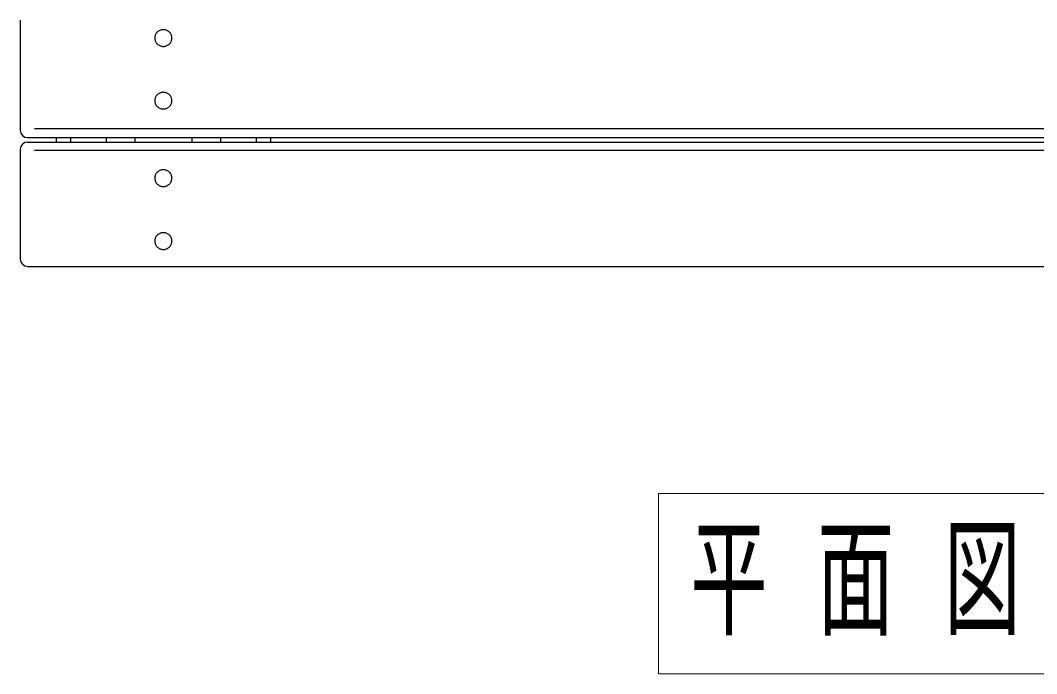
# Model space of a CAD drawing. Units: millimetres on the paper, scale 1:20. Extents: x -365 to 10, y -38 to 257.
# Drawn here: x -299.6 to -264.07, y 164.75 to 187.59 of the extents above; entities that cross this region are included whole.
import ezdxf

# ---------------------------------------------------------------- set-up
doc = ezdxf.new("R2010")
doc.units = ezdxf.units.MM
doc.layers.add('LY_1', color=4, linetype='Continuous', lineweight=25)
doc.styles.add('ＭＳ ゴシック', font='')
doc.styles.get('ＭＳ ゴシック').set_extended_font_data('MS Gothic')

msp = doc.modelspace()

# ---------------------------------------------------------------- linework, layer by layer
at = {"layer": 'LY_1'}
for p, q in [((-299.596, 187.585), (-299.596, 183.736)), ((-299.346, 183.486), (-209.846, 183.486)), ((-299.346, 183.331), (-209.846, 183.331)), ((-298.346, 183.486), (-298.346, 183.331)), ((-297.846, 183.486), (-297.846, 183.331)), ((-296.596, 183.486), (-296.596, 183.331)), ((-295.596, 183.486), (-295.596, 183.331)), ((-293.596, 183.486), (-293.596, 183.331)), ((-292.596, 183.486), (-292.596, 183.331)), ((-291.346, 183.486), (-291.346, 183.331)), ((-290.846, 183.486), (-290.846, 183.331)), ((-299.596, 183.081), (-299.596, 179.233)), ((-299.346, 178.983), (-209.846, 178.983))]:
    msp.add_line(p, q, dxfattribs=at)
at = {"layer": 'LY_1', "color": 7}
for p, q in [((-299.096, 183.805), (-210.096, 183.805)), ((-299.096, 183.047), (-210.096, 183.047))]:
    msp.add_line(p, q, dxfattribs=at)
at = {"layer": 'LY_1', "color": 7, "lineweight": 13}
for p, q in [((-230.782, 171.047), (-277.282, 171.047)), ((-277.282, 171.047), (-277.282, 164.747)), ((-277.282, 164.747), (-230.782, 164.747))]:
    msp.add_line(p, q, dxfattribs=at)
at = {"layer": 'LY_1'}
for points in [[(-294.296, 186.966), (-294.297, 186.991), (-294.3, 187.016), (-294.306, 187.041), (-294.314, 187.065), (-294.324, 187.089), (-294.336, 187.111), (-294.35, 187.133), (-294.366, 187.153), (-294.384, 187.172), (-294.403, 187.189), (-294.424, 187.205), (-294.446, 187.218), (-294.469, 187.23), (-294.493, 187.24), (-294.518, 187.247), (-294.544, 187.253), (-294.57, 187.256), (-294.596, 187.257), (-294.622, 187.256), (-294.648, 187.253), (-294.674, 187.247), (-294.699, 187.24), (-294.723, 187.23), (-294.746, 187.218), (-294.768, 187.205), (-294.789, 187.189), (-294.808, 187.172), (-294.826, 187.153), (-294.842, 187.133), (-294.856, 187.111), (-294.868, 187.089), (-294.878, 187.065), (-294.886, 187.041), (-294.891, 187.016), (-294.895, 186.991), (-294.896, 186.966), (-294.895, 186.94), (-294.891, 186.915), (-294.886, 186.89), (-294.878, 186.866), (-294.868, 186.842), (-294.856, 186.82), (-294.842, 186.798), (-294.826, 186.778), (-294.808, 186.759), (-294.789, 186.742), (-294.768, 186.727), (-294.746, 186.713), (-294.723, 186.701), (-294.699, 186.691), (-294.674, 186.684), (-294.648, 186.678), (-294.622, 186.675), (-294.596, 186.674), (-294.57, 186.675), (-294.544, 186.678), (-294.518, 186.684), (-294.493, 186.691), (-294.469, 186.701), (-294.446, 186.713), (-294.424, 186.727), (-294.403, 186.742), (-294.384, 186.759), (-294.366, 186.778), (-294.35, 186.798), (-294.336, 186.82), (-294.324, 186.842), (-294.314, 186.866), (-294.306, 186.89), (-294.3, 186.915), (-294.297, 186.94)], [(-294.296, 184.777), (-294.297, 184.803), (-294.3, 184.828), (-294.306, 184.853), (-294.314, 184.877), (-294.324, 184.901), (-294.336, 184.923), (-294.35, 184.945), (-294.366, 184.965), (-294.384, 184.984), (-294.403, 185.001), (-294.424, 185.016), (-294.446, 185.03), (-294.469, 185.042), (-294.493, 185.052), (-294.518, 185.059), (-294.544, 185.065), (-294.57, 185.068), (-294.596, 185.069), (-294.622, 185.068), (-294.648, 185.065), (-294.674, 185.059), (-294.699, 185.052), (-294.723, 185.042), (-294.746, 185.03), (-294.768, 185.016), (-294.789, 185.001), (-294.808, 184.984), (-294.826, 184.965), (-294.842, 184.945), (-294.856, 184.923), (-294.868, 184.901), (-294.878, 184.877), (-294.886, 184.853), (-294.891, 184.828), (-294.895, 184.803), (-294.896, 184.777), (-294.895, 184.752), (-294.891, 184.727), (-294.886, 184.702), (-294.878, 184.678), (-294.868, 184.654), (-294.856, 184.632), (-294.842, 184.61), (-294.826, 184.59), (-294.808, 184.571), (-294.789, 184.554), (-294.768, 184.538), (-294.746, 184.525), (-294.723, 184.513), (-294.699, 184.503), (-294.674, 184.496), (-294.648, 184.49), (-294.622, 184.487), (-294.596, 184.486), (-294.57, 184.487), (-294.544, 184.49), (-294.518, 184.496), (-294.493, 184.503), (-294.469, 184.513), (-294.446, 184.525), (-294.424, 184.538), (-294.403, 184.554), (-294.384, 184.571), (-294.366, 184.59), (-294.35, 184.61), (-294.336, 184.632), (-294.324, 184.654), (-294.314, 184.678), (-294.306, 184.702), (-294.3, 184.727), (-294.297, 184.752)], [(-294.296, 182.069), (-294.297, 182.095), (-294.3, 182.12), (-294.306, 182.145), (-294.314, 182.169), (-294.324, 182.193), (-294.336, 182.216), (-294.35, 182.237), (-294.366, 182.258), (-294.384, 182.276), (-294.403, 182.294), (-294.424, 182.309), (-294.446, 182.323), (-294.469, 182.335), (-294.493, 182.345), (-294.518, 182.352), (-294.544, 182.358), (-294.57, 182.361), (-294.596, 182.362), (-294.622, 182.361), (-294.648, 182.358), (-294.674, 182.352), (-294.699, 182.345), (-294.723, 182.335), (-294.746, 182.323), (-294.768, 182.309), (-294.789, 182.294), (-294.808, 182.276), (-294.826, 182.258), (-294.842, 182.237), (-294.856, 182.216), (-294.868, 182.193), (-294.878, 182.169), (-294.886, 182.145), (-294.891, 182.12), (-294.895, 182.095), (-294.896, 182.069), (-294.895, 182.043), (-294.891, 182.018), (-294.886, 181.993), (-294.878, 181.969), (-294.868, 181.945), (-294.856, 181.922), (-294.842, 181.901), (-294.826, 181.88), (-294.808, 181.861), (-294.789, 181.844), (-294.768, 181.829), (-294.746, 181.815), (-294.723, 181.803), (-294.699, 181.793), (-294.674, 181.786), (-294.648, 181.78), (-294.622, 181.777), (-294.596, 181.776), (-294.57, 181.777), (-294.544, 181.78), (-294.518, 181.786), (-294.493, 181.793), (-294.469, 181.803), (-294.446, 181.815), (-294.424, 181.829), (-294.403, 181.844), (-294.384, 181.861), (-294.366, 181.88), (-294.35, 181.901), (-294.336, 181.922), (-294.324, 181.945), (-294.314, 181.969), (-294.306, 181.993), (-294.3, 182.018), (-294.297, 182.043)], [(-294.296, 179.868), (-294.297, 179.894), (-294.3, 179.919), (-294.306, 179.944), (-294.314, 179.968), (-294.324, 179.992), (-294.336, 180.015), (-294.35, 180.036), (-294.366, 180.057), (-294.384, 180.076), (-294.403, 180.093), (-294.424, 180.109), (-294.446, 180.122), (-294.469, 180.134), (-294.493, 180.144), (-294.518, 180.152), (-294.544, 180.157), (-294.57, 180.16), (-294.596, 180.162), (-294.622, 180.16), (-294.648, 180.157), (-294.674, 180.152), (-294.699, 180.144), (-294.723, 180.134), (-294.746, 180.122), (-294.768, 180.109), (-294.789, 180.093), (-294.808, 180.076), (-294.826, 180.057), (-294.842, 180.036), (-294.856, 180.015), (-294.868, 179.992), (-294.878, 179.968), (-294.886, 179.944), (-294.891, 179.919), (-294.895, 179.894), (-294.896, 179.868), (-294.895, 179.843), (-294.891, 179.817), (-294.886, 179.792), (-294.878, 179.768), (-294.868, 179.744), (-294.856, 179.721), (-294.842, 179.7), (-294.826, 179.68), (-294.808, 179.661), (-294.789, 179.643), (-294.768, 179.628), (-294.746, 179.614), (-294.723, 179.602), (-294.699, 179.592), (-294.674, 179.585), (-294.648, 179.579), (-294.622, 179.576), (-294.596, 179.575), (-294.57, 179.576), (-294.544, 179.579), (-294.518, 179.585), (-294.493, 179.592), (-294.469, 179.602), (-294.446, 179.614), (-294.424, 179.628), (-294.403, 179.643), (-294.384, 179.661), (-294.366, 179.68), (-294.35, 179.7), (-294.336, 179.721), (-294.324, 179.744), (-294.314, 179.768), (-294.306, 179.792), (-294.3, 179.817), (-294.297, 179.843)]]:
    msp.add_lwpolyline(points, close=True, dxfattribs=at)
for centre, start, end in [((-299.346, 183.736), 180, 270), ((-299.346, 183.081), 90, 180), ((-299.346, 179.233), 180, 270)]:
    msp.add_arc(centre, 0.25, start, end, dxfattribs=at)

# ---------------------------------------------------------------- texts
at = {"layer": 'LY_1', "color": 7, "insert": (-254.032, 167.897), "char_height": 3.299, "attachment_point": 5, "style": 'ＭＳ ゴシック'}
msp.add_mtext('\\T1.64;\\W0.6;平面図\u3000Ｓ＝１／２０', dxfattribs=at)

doc.saveas('drawing.dxf')
